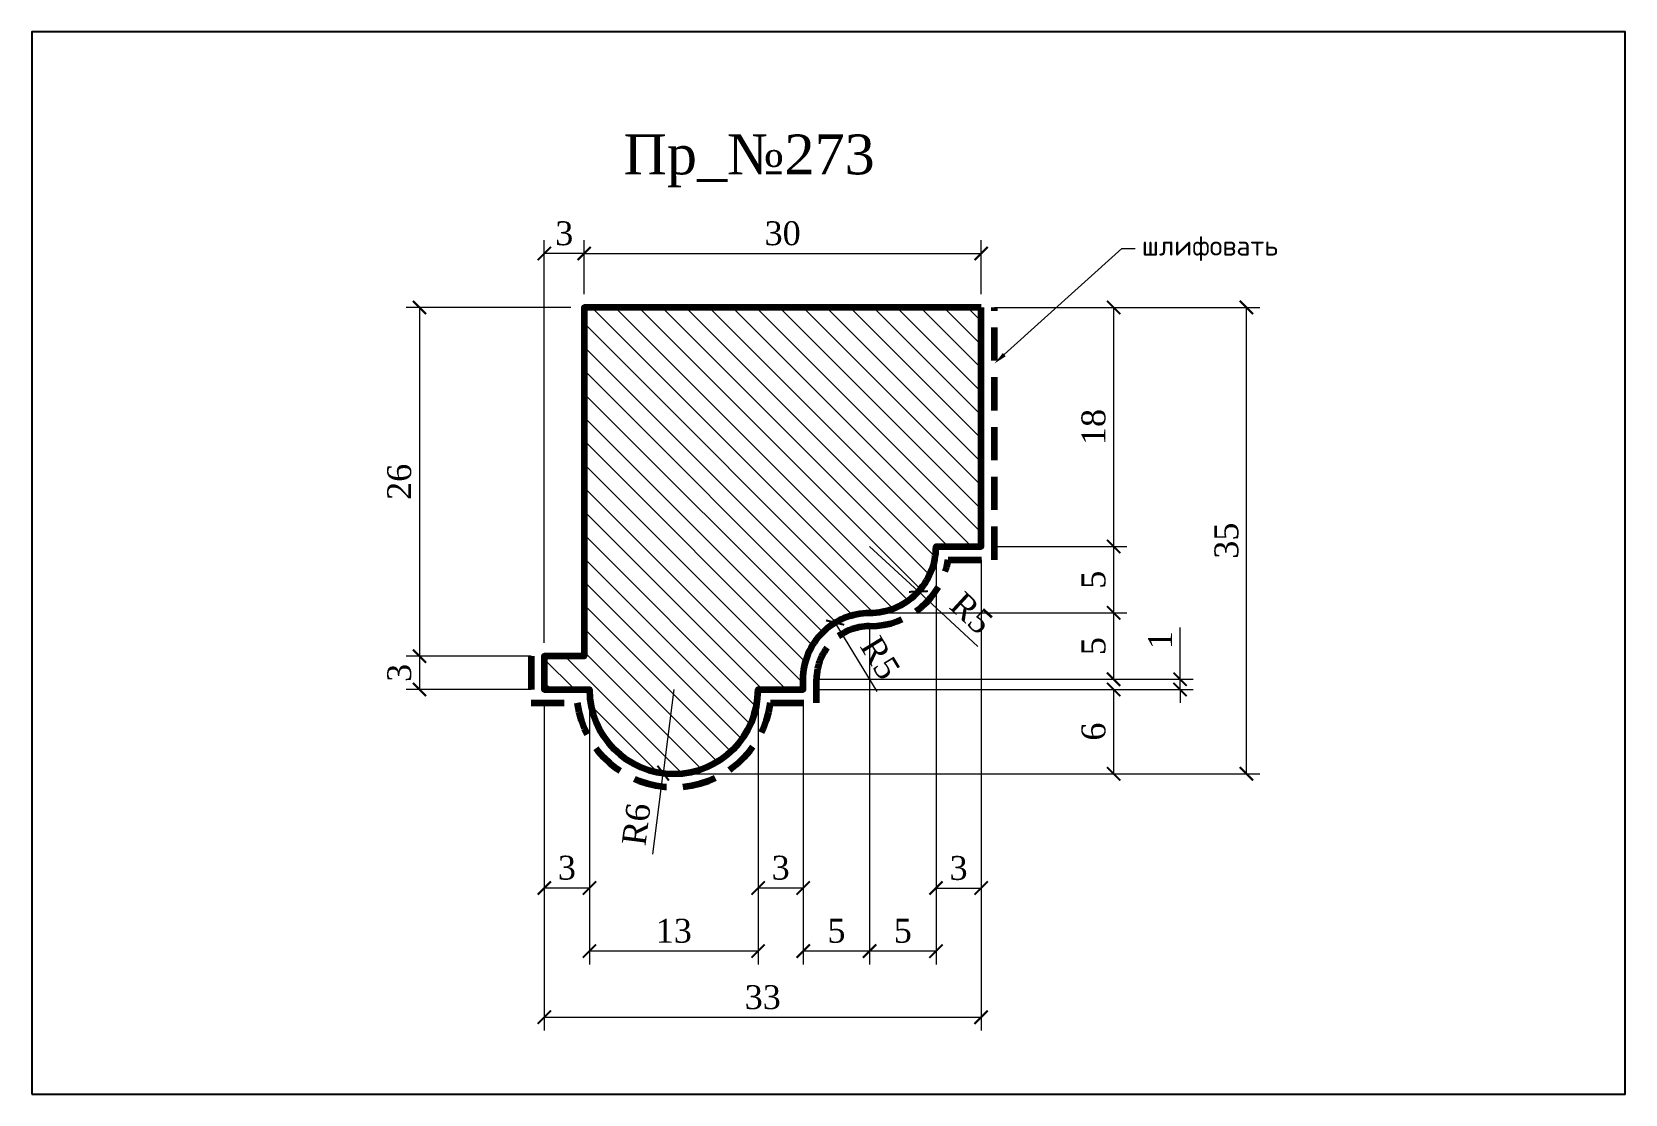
# Model space of a CAD drawing. Header units: millimetres. Extents: x 308292 to 308412, y -94168 to -94088.
import ezdxf
from ezdxf import colors
from ezdxf.entities.mleader import LeaderData, LeaderLine
from ezdxf.math import Vec2, Vec3

# ---------------------------------------------------------------- set-up
doc = ezdxf.new("R2010")
doc.units = ezdxf.units.MM
doc.header["$MEASUREMENT"] = 0
doc.linetypes.add('HIDDEN', pattern=[0.375, 0.25, -0.125])
doc.layers.add('Outside panel', color=7, linetype='Continuous', lineweight=18, true_color=0x7f5e57)
doc.layers.add('линия 50', color=1, linetype='Continuous', lineweight=140)
doc.layers.add('служебный слой РАЗМЕРЫ', color=7, linetype='Continuous', lineweight=9)
doc.layers.add('размеры в модели', color=7, linetype='Continuous')
doc.styles.add('ELECT', font='times.ttf')
doc.styles.get("Standard").update_dxf_attribs({"font": 'times.ttf'})
doc.styles.add('ЕСКД профили текст', font='isocpeur.ttf')
doc.dimstyles.new('M_1', dxfattribs={"dimtxt": 1.8, "dimasz": 1, "dimexe": 1, "dimexo": 1, "dimgap": 0.6, "dimtad": 1, "dimdec": 0, "dimdsep": 46, "dimtxsty": 'Standard', "dimblk": 'ARCHTICK', "dimcen": -5, "dimclrd": 7, "dimclre": 7, "dimclrt": 7, "dimadec": 0, "dimazin": 0, "dimtfac": 1, "dimtdec": 0, "dimtmove": 0, "dimatfit": 3, "dimfxl": 1, "dimtolj": 1, "dimtzin": 0, "dimlwd": 5, "dimlwe": 5, "dimarcsym": 0})

# ---------------------------------------------------------------- blocks, each defined once
blk = doc.blocks.new('_ArchTick')
at = {"color": 0, "linetype": 'ByBlock', "const_width": 0.15}
blk.add_lwpolyline([(-0.5, -0.5), (0.5, 0.5)], dxfattribs=at)
blk = doc.blocks.new('*D2')
at = {"layer": 'Defpoints', "color": 0, "ltscale": 1000, "transparency": 16777216}
for p in [(308330.2, -94137.42, -6217.22), (308333.6, -94137.42, -6217.22), (308330.2, -94152.37)]:
    blk.add_point(p, dxfattribs=at)
at = {"layer": 'размеры в модели', "color": 7, "lineweight": 5, "ltscale": 1000, "transparency": 16777216}
for p, q in [((308330.2, -94138.42), (308330.2, -94153.37)), ((308333.6, -94138.42), (308333.6, -94153.37)), ((308333.6, -94152.37), (308330.2, -94152.37))]:
    blk.add_line(p, q, dxfattribs=at)
at = {"layer": 'размеры в модели', "color": 7, "lineweight": 5, "ltscale": 1000, "transparency": 16777216, "rotation": 180}
blk.add_blockref('_ArchTick', (308330.2, -94152.37), dxfattribs=at)
at = {"layer": 'размеры в модели', "color": 7, "lineweight": 5, "ltscale": 1000, "transparency": 16777216}
blk.add_blockref('_ArchTick', (308333.6, -94152.37), dxfattribs=at)
at = {"layer": 'размеры в модели', "color": 7, "ltscale": 1000, "transparency": 16777216, "insert": (308331.9, -94150.85), "char_height": 1.8, "attachment_point": 5}
blk.add_mtext('\\A1;3', dxfattribs=at)
blk = doc.blocks.new('*D11')
at = {"layer": 'Defpoints', "color": 0, "ltscale": 1000, "transparency": 16777216}
for p in [(308354.7, -94126.65, -6217.22), (308358.38, -94130.04, -6217.22)]:
    blk.add_point(p, dxfattribs=at)
at = {"layer": 'размеры в модели', "color": 7, "lineweight": 5, "ltscale": 1000, "transparency": 16777216}
for p in [(308354.7, -94126.65), (308362.84, -94134.17)]:
    blk.add_line(p, (308358.38, -94130.04), dxfattribs=at)
at = {"layer": 'размеры в модели', "color": 7, "lineweight": 5, "ltscale": 1000, "transparency": 16777216, "rotation": 137.270365475445}
blk.add_blockref('_ArchTick', (308358.38, -94130.04), dxfattribs=at)
at = {"layer": 'размеры в модели', "color": 7, "ltscale": 1000, "transparency": 16777216, "insert": (308362.37, -94131.67), "char_height": 1.8, "attachment_point": 5, "rotation": 317.2704}
blk.add_mtext('\\A1;R5', dxfattribs=at)
blk = doc.blocks.new('*D3')
at = {"layer": 'Defpoints', "color": 0, "ltscale": 1000, "transparency": 16777216}
for p in [(308352.1, -94132.38, -6217.22), (308354.7, -94136.65, -6217.22)]:
    blk.add_point(p, dxfattribs=at)
at = {"layer": 'размеры в модели', "color": 7, "lineweight": 5, "ltscale": 1000, "transparency": 16777216}
blk.add_line((308355.27, -94137.57), (308352.1, -94132.38), dxfattribs=at)
at = {"layer": 'размеры в модели', "color": 7, "lineweight": 5, "ltscale": 1000, "transparency": 16777216, "rotation": 121.3924574191592}
blk.add_blockref('_ArchTick', (308352.1, -94132.38), dxfattribs=at)
at = {"layer": 'размеры в модели', "color": 7, "ltscale": 1000, "transparency": 16777216, "insert": (308355.5, -94135.04), "char_height": 1.8, "attachment_point": 5, "rotation": 301.3925}
blk.add_mtext('\\A1;R5', dxfattribs=at)
blk = doc.blocks.new('*D4')
at = {"layer": 'Defpoints', "color": 0, "ltscale": 1000, "transparency": 16777216}
for p in [(308339.95, -94137.42, -6217.22), (308339.15, -94143.72, -6217.22)]:
    blk.add_point(p, dxfattribs=at)
at = {"layer": 'размеры в модели', "color": 7, "lineweight": 5, "ltscale": 1000, "transparency": 16777216}
for p in [(308339.95, -94137.42), (308338.38, -94149.82)]:
    blk.add_line(p, (308339.15, -94143.72), dxfattribs=at)
at = {"layer": 'размеры в модели', "color": 7, "lineweight": 5, "ltscale": 1000, "transparency": 16777216, "rotation": 82.75029340331723}
blk.add_blockref('_ArchTick', (308339.15, -94143.72), dxfattribs=at)
at = {"layer": 'размеры в модели', "color": 7, "ltscale": 1000, "transparency": 16777216, "insert": (308337.13, -94147.57), "char_height": 1.8, "attachment_point": 5, "rotation": 82.7503}
blk.add_mtext('\\A1;R6', dxfattribs=at)
blk = doc.blocks.new('*D18')
at = {"layer": 'Defpoints', "color": 0, "ltscale": 1000, "transparency": 16777216}
for p in [(308330.2, -94104.58), (308333.2, -94108.65, -6217.22), (308330.2, -94134.91)]:
    blk.add_point(p, dxfattribs=at)
at = {"layer": 'размеры в модели', "color": 7, "lineweight": 5, "ltscale": 1000, "transparency": 16777216}
for p, q in [((308330.2, -94133.91), (308330.2, -94103.58)), ((308333.2, -94107.65), (308333.2, -94103.58)), ((308333.2, -94104.58), (308330.2, -94104.58))]:
    blk.add_line(p, q, dxfattribs=at)
at = {"layer": 'размеры в модели', "color": 7, "lineweight": 5, "ltscale": 1000, "transparency": 16777216, "rotation": 180}
blk.add_blockref('_ArchTick', (308330.2, -94104.58), dxfattribs=at)
at = {"layer": 'размеры в модели', "color": 7, "lineweight": 5, "ltscale": 1000, "transparency": 16777216}
blk.add_blockref('_ArchTick', (308333.2, -94104.58), dxfattribs=at)
at = {"layer": 'размеры в модели', "color": 7, "ltscale": 1000, "transparency": 16777216, "insert": (308331.7, -94103.07), "char_height": 1.8, "attachment_point": 5}
blk.add_mtext('\\A1;3', dxfattribs=at)
blk = doc.blocks.new('*D19')
at = {"layer": 'Defpoints', "color": 0, "ltscale": 1000, "transparency": 16777216}
for p in [(308363.1, -94104.58), (308333.2, -94108.65, -6217.22), (308363.1, -94108.65, -6217.22)]:
    blk.add_point(p, dxfattribs=at)
at = {"layer": 'размеры в модели', "color": 7, "lineweight": 5, "ltscale": 1000, "transparency": 16777216}
for p, q in [((308333.2, -94107.65), (308333.2, -94103.58)), ((308363.1, -94107.65), (308363.1, -94103.58)), ((308333.2, -94104.58), (308363.1, -94104.58))]:
    blk.add_line(p, q, dxfattribs=at)
at = {"layer": 'размеры в модели', "color": 7, "lineweight": 5, "ltscale": 1000, "transparency": 16777216, "rotation": 180}
blk.add_blockref('_ArchTick', (308333.2, -94104.58), dxfattribs=at)
at = {"layer": 'размеры в модели', "color": 7, "lineweight": 5, "ltscale": 1000, "transparency": 16777216}
blk.add_blockref('_ArchTick', (308363.1, -94104.58), dxfattribs=at)
at = {"layer": 'размеры в модели', "color": 7, "ltscale": 1000, "transparency": 16777216, "insert": (308348.15, -94103.07), "char_height": 1.8, "attachment_point": 5}
blk.add_mtext('\\A1;30', dxfattribs=at)
blk = doc.blocks.new('*D21')
at = {"layer": 'Defpoints', "color": 0, "ltscale": 1000, "transparency": 16777216}
for p in [(308330.2, -94134.91), (308320.8, -94137.42), (308330.2, -94137.42)]:
    blk.add_point(p, dxfattribs=at)
at = {"layer": 'размеры в модели', "color": 7, "lineweight": 5, "ltscale": 1000, "transparency": 16777216}
for p, q in [((308329.2, -94134.91), (308319.8, -94134.91)), ((308320.8, -94134.91), (308320.8, -94137.42)), ((308329.2, -94137.42), (308319.8, -94137.42))]:
    blk.add_line(p, q, dxfattribs=at)
for p, rotation in [((308320.8, -94134.91), 90), ((308320.8, -94137.42), 270)]:
    blk.add_blockref('_ArchTick', p, dxfattribs=dict(at, rotation=rotation))
at = {"layer": 'размеры в модели', "color": 7, "ltscale": 1000, "transparency": 16777216, "insert": (308319.28, -94136.17), "char_height": 1.8, "attachment_point": 5, "rotation": 90}
blk.add_mtext('\\A1;3', dxfattribs=at)
blk = doc.blocks.new('*D20')
at = {"layer": 'Defpoints', "color": 0, "ltscale": 1000, "transparency": 16777216}
for p in [(308333.2, -94108.65, -6217.22), (308320.8, -94134.91), (308330.2, -94134.91, -6217.22)]:
    blk.add_point(p, dxfattribs=at)
at = {"layer": 'размеры в модели', "color": 7, "lineweight": 5, "ltscale": 1000, "transparency": 16777216}
for p, q in [((308332.2, -94108.65), (308319.8, -94108.65)), ((308320.8, -94108.65), (308320.8, -94134.91)), ((308329.2, -94134.91), (308319.8, -94134.91))]:
    blk.add_line(p, q, dxfattribs=at)
for p, rotation in [((308320.8, -94108.65), 90), ((308320.8, -94134.91), 270)]:
    blk.add_blockref('_ArchTick', p, dxfattribs=dict(at, rotation=rotation))
at = {"layer": 'размеры в модели', "color": 7, "ltscale": 1000, "transparency": 16777216, "insert": (308319.28, -94121.78), "char_height": 1.8, "attachment_point": 5, "rotation": 90}
blk.add_mtext('\\A1;26', dxfattribs=at)
blk = doc.blocks.new('*D6')
at = {"layer": 'Defpoints', "color": 0, "ltscale": 1000, "transparency": 16777216}
for p in [(308333.6, -94137.42, -6217.22), (308346.3, -94137.42, -6217.22), (308333.6, -94157.12)]:
    blk.add_point(p, dxfattribs=at)
at = {"layer": 'размеры в модели', "color": 7, "lineweight": 5, "ltscale": 1000, "transparency": 16777216}
for p, q in [((308333.6, -94138.42), (308333.6, -94158.12)), ((308346.3, -94138.42), (308346.3, -94158.12)), ((308346.3, -94157.12), (308333.6, -94157.12))]:
    blk.add_line(p, q, dxfattribs=at)
at = {"layer": 'размеры в модели', "color": 7, "lineweight": 5, "ltscale": 1000, "transparency": 16777216, "rotation": 180}
blk.add_blockref('_ArchTick', (308333.6, -94157.12), dxfattribs=at)
at = {"layer": 'размеры в модели', "color": 7, "lineweight": 5, "ltscale": 1000, "transparency": 16777216}
blk.add_blockref('_ArchTick', (308346.3, -94157.12), dxfattribs=at)
at = {"layer": 'размеры в модели', "color": 7, "ltscale": 1000, "transparency": 16777216, "insert": (308339.95, -94155.6), "char_height": 1.8, "attachment_point": 5}
blk.add_mtext('\\A1;13', dxfattribs=at)
blk = doc.blocks.new('*D7')
at = {"layer": 'Defpoints', "color": 0, "ltscale": 1000, "transparency": 16777216}
for p in [(308346.3, -94137.42, -6217.22), (308349.7, -94137.42, -6217.22), (308346.3, -94152.37)]:
    blk.add_point(p, dxfattribs=at)
at = {"layer": 'размеры в модели', "color": 7, "lineweight": 5, "ltscale": 1000, "transparency": 16777216}
for p, q in [((308346.3, -94138.42), (308346.3, -94153.37)), ((308349.7, -94138.42), (308349.7, -94153.37)), ((308349.7, -94152.37), (308346.3, -94152.37))]:
    blk.add_line(p, q, dxfattribs=at)
at = {"layer": 'размеры в модели', "color": 7, "lineweight": 5, "ltscale": 1000, "transparency": 16777216, "rotation": 180}
blk.add_blockref('_ArchTick', (308346.3, -94152.37), dxfattribs=at)
at = {"layer": 'размеры в модели', "color": 7, "lineweight": 5, "ltscale": 1000, "transparency": 16777216}
blk.add_blockref('_ArchTick', (308349.7, -94152.37), dxfattribs=at)
at = {"layer": 'размеры в модели', "color": 7, "ltscale": 1000, "transparency": 16777216, "insert": (308348, -94150.85), "char_height": 1.8, "attachment_point": 5}
blk.add_mtext('\\A1;3', dxfattribs=at)
blk = doc.blocks.new('*D8')
at = {"layer": 'Defpoints', "color": 0, "ltscale": 1000, "transparency": 16777216}
for p in [(308354.7, -94131.65, -6217.22), (308349.7, -94137.42, -6217.22), (308349.7, -94157.12)]:
    blk.add_point(p, dxfattribs=at)
at = {"layer": 'размеры в модели', "color": 7, "lineweight": 5, "ltscale": 1000, "transparency": 16777216}
for p, q in [((308354.7, -94132.65), (308354.7, -94158.12)), ((308349.7, -94138.42), (308349.7, -94158.12)), ((308354.7, -94157.12), (308349.7, -94157.12))]:
    blk.add_line(p, q, dxfattribs=at)
at = {"layer": 'размеры в модели', "color": 7, "lineweight": 5, "ltscale": 1000, "transparency": 16777216, "rotation": 180}
blk.add_blockref('_ArchTick', (308349.7, -94157.12), dxfattribs=at)
at = {"layer": 'размеры в модели', "color": 7, "lineweight": 5, "ltscale": 1000, "transparency": 16777216}
blk.add_blockref('_ArchTick', (308354.7, -94157.12), dxfattribs=at)
at = {"layer": 'размеры в модели', "color": 7, "ltscale": 1000, "transparency": 16777216, "insert": (308352.2, -94155.6), "char_height": 1.8, "attachment_point": 5}
blk.add_mtext('\\A1;5', dxfattribs=at)
blk = doc.blocks.new('*D9')
at = {"layer": 'Defpoints', "color": 0, "ltscale": 1000, "transparency": 16777216}
for p in [(308359.7, -94126.65, -6217.22), (308354.7, -94131.65, -6217.22), (308354.7, -94157.12)]:
    blk.add_point(p, dxfattribs=at)
at = {"layer": 'размеры в модели', "color": 7, "lineweight": 5, "ltscale": 1000, "transparency": 16777216}
for p, q in [((308359.7, -94127.65), (308359.7, -94158.12)), ((308354.7, -94132.65), (308354.7, -94158.12)), ((308359.7, -94157.12), (308354.7, -94157.12))]:
    blk.add_line(p, q, dxfattribs=at)
at = {"layer": 'размеры в модели', "color": 7, "lineweight": 5, "ltscale": 1000, "transparency": 16777216, "rotation": 180}
blk.add_blockref('_ArchTick', (308354.7, -94157.12), dxfattribs=at)
at = {"layer": 'размеры в модели', "color": 7, "lineweight": 5, "ltscale": 1000, "transparency": 16777216}
blk.add_blockref('_ArchTick', (308359.7, -94157.12), dxfattribs=at)
at = {"layer": 'размеры в модели', "color": 7, "ltscale": 1000, "transparency": 16777216, "insert": (308357.2, -94155.6), "char_height": 1.8, "attachment_point": 5}
blk.add_mtext('\\A1;5', dxfattribs=at)
blk = doc.blocks.new('*D13')
at = {"layer": 'Defpoints', "color": 0, "ltscale": 1000, "transparency": 16777216}
for p in [(308349.7, -94137.42, -6217.22), (308339.95, -94143.77, -6217.22), (308373.08, -94143.77)]:
    blk.add_point(p, dxfattribs=at)
at = {"layer": 'размеры в модели', "color": 7, "lineweight": 5, "ltscale": 1000, "transparency": 16777216}
for p, q in [((308350.7, -94137.42), (308374.08, -94137.42)), ((308373.08, -94137.42), (308373.08, -94143.77)), ((308340.95, -94143.77), (308374.08, -94143.77))]:
    blk.add_line(p, q, dxfattribs=at)
for p, rotation in [((308373.08, -94137.42), 90), ((308373.08, -94143.77), 270)]:
    blk.add_blockref('_ArchTick', p, dxfattribs=dict(at, rotation=rotation))
at = {"layer": 'размеры в модели', "color": 7, "ltscale": 1000, "transparency": 16777216, "insert": (308371.57, -94140.59), "char_height": 1.8, "attachment_point": 5, "rotation": 90}
blk.add_mtext('\\A1;6', dxfattribs=at)
blk = doc.blocks.new('*D14')
at = {"layer": 'Defpoints', "color": 0, "ltscale": 1000, "transparency": 16777216}
for p in [(308349.7, -94136.65, -6217.22), (308349.7, -94137.42, -6217.22), (308378.08, -94136.65)]:
    blk.add_point(p, dxfattribs=at)
at = {"layer": 'размеры в модели', "color": 7, "lineweight": 5, "ltscale": 1000, "transparency": 16777216}
for p, q in [((308378.08, -94136.65), (308378.08, -94132.75)), ((308350.7, -94136.65), (308379.08, -94136.65)), ((308350.7, -94137.42), (308379.08, -94137.42)), ((308378.08, -94137.42), (308378.08, -94136.65)), ((308378.08, -94137.42), (308378.08, -94138.42))]:
    blk.add_line(p, q, dxfattribs=at)
for p, rotation in [((308378.08, -94136.65), 270), ((308378.08, -94137.42), 90)]:
    blk.add_blockref('_ArchTick', p, dxfattribs=dict(at, rotation=rotation))
at = {"layer": 'размеры в модели', "color": 7, "ltscale": 1000, "transparency": 16777216, "insert": (308376.58, -94133.7), "char_height": 1.8, "attachment_point": 5, "rotation": 90}
blk.add_mtext('\\A1;1', dxfattribs=at)
blk = doc.blocks.new('*D15')
at = {"layer": 'Defpoints', "color": 0, "ltscale": 1000, "transparency": 16777216}
for p in [(308354.7, -94131.65, -6217.22), (308349.7, -94136.65, -6217.22), (308373.08, -94136.65)]:
    blk.add_point(p, dxfattribs=at)
at = {"layer": 'размеры в модели', "color": 7, "lineweight": 5, "ltscale": 1000, "transparency": 16777216}
for p, q in [((308355.7, -94131.65), (308374.08, -94131.65)), ((308373.08, -94131.65), (308373.08, -94136.65)), ((308350.7, -94136.65), (308374.08, -94136.65))]:
    blk.add_line(p, q, dxfattribs=at)
for p, rotation in [((308373.08, -94131.65), 90), ((308373.08, -94136.65), 270)]:
    blk.add_blockref('_ArchTick', p, dxfattribs=dict(at, rotation=rotation))
at = {"layer": 'размеры в модели', "color": 7, "ltscale": 1000, "transparency": 16777216, "insert": (308371.57, -94134.15), "char_height": 1.8, "attachment_point": 5, "rotation": 90}
blk.add_mtext('\\A1;5', dxfattribs=at)
blk = doc.blocks.new('*D16')
at = {"layer": 'Defpoints', "color": 0, "ltscale": 1000, "transparency": 16777216}
for p in [(308363.1, -94126.65, -6217.22), (308354.7, -94131.65, -6217.22), (308373.08, -94131.65)]:
    blk.add_point(p, dxfattribs=at)
at = {"layer": 'размеры в модели', "color": 7, "lineweight": 5, "ltscale": 1000, "transparency": 16777216}
for p, q in [((308364.1, -94126.65), (308374.08, -94126.65)), ((308373.08, -94126.65), (308373.08, -94131.65)), ((308355.7, -94131.65), (308374.08, -94131.65))]:
    blk.add_line(p, q, dxfattribs=at)
for p, rotation in [((308373.08, -94126.65), 90), ((308373.08, -94131.65), 270)]:
    blk.add_blockref('_ArchTick', p, dxfattribs=dict(at, rotation=rotation))
at = {"layer": 'размеры в модели', "color": 7, "ltscale": 1000, "transparency": 16777216, "insert": (308371.57, -94129.15), "char_height": 1.8, "attachment_point": 5, "rotation": 90}
blk.add_mtext('\\A1;5', dxfattribs=at)
blk = doc.blocks.new('*D17')
at = {"layer": 'Defpoints', "color": 0, "ltscale": 1000, "transparency": 16777216}
for p in [(308363.1, -94108.65, -6217.22), (308363.1, -94126.65, -6217.22), (308373.08, -94126.65)]:
    blk.add_point(p, dxfattribs=at)
at = {"layer": 'размеры в модели', "color": 7, "lineweight": 5, "ltscale": 1000, "transparency": 16777216}
for p, q in [((308364.1, -94108.65), (308374.08, -94108.65)), ((308373.08, -94108.65), (308373.08, -94126.65)), ((308364.1, -94126.65), (308374.08, -94126.65))]:
    blk.add_line(p, q, dxfattribs=at)
for p, rotation in [((308373.08, -94108.65), 90), ((308373.08, -94126.65), 270)]:
    blk.add_blockref('_ArchTick', p, dxfattribs=dict(at, rotation=rotation))
at = {"layer": 'размеры в модели', "color": 7, "ltscale": 1000, "transparency": 16777216, "insert": (308371.57, -94117.65), "char_height": 1.8, "attachment_point": 5, "rotation": 90}
blk.add_mtext('\\A1;18', dxfattribs=at)

msp = doc.modelspace()

# ---------------------------------------------------------------- hatches: boundary and pattern name
at = {"layer": 'Outside panel', "ltscale": 1000}
h = msp.add_hatch(dxfattribs=at)
h.set_pattern_fill('ANSI31', color=256, scale=10, angle=90)
h.set_pattern_definition([(135, (-1478.4088, 1257.4941), (-0.8838834765, -0.8838834765), [])])
h.paths.add_polyline_path([(308363.1, -94108.65), (308333.2, -94108.65), (308333.2, -94134.91), (308330.2, -94134.91), (308330.2, -94137.42), (308333.6, -94137.42, 1), (308346.3, -94137.42), (308349.7, -94137.42), (308349.7, -94136.65, -0.414214), (308354.7, -94131.65, 0.414214), (308359.7, -94126.65), (308363.1, -94126.65)])

# ---------------------------------------------------------------- linework, layer by layer
at = {"color": 6, "ltscale": 1000}
msp.add_lwpolyline([(308291.6, -94167.89), (308411.6, -94167.89), (308411.6, -94087.89), (308291.6, -94087.89)], close=True, dxfattribs=at)
at = {"layer": 'линия 50', "color": 1, "linetype": 'HIDDEN', "ltscale": 10, "true_color": 0xff0909}
msp.add_lwpolyline([(308329.2, -94134.91), (308329.2, -94138.42), (308332.67, -94138.42, 0.872054), (308347.24, -94138.42), (308350.7, -94138.42), (308350.7, -94136.65, -0.414214), (308354.7, -94132.65, 0.365977), (308360.62, -94127.65), (308364.1, -94127.65), (308364.1, -94108.65)], format="xyb", dxfattribs=at)
at = {"layer": 'линия 50', "color": 7}
msp.add_lwpolyline([(308363.1, -94108.65), (308333.2, -94108.65), (308333.2, -94134.91), (308330.2, -94134.91), (308330.2, -94137.42), (308333.6, -94137.42, 1), (308346.3, -94137.42), (308349.7, -94137.42), (308349.7, -94136.65, -0.414214), (308354.7, -94131.65, 0.414214), (308359.7, -94126.65), (308363.1, -94126.65)], format="xyb", close=True, dxfattribs=at)

# ---------------------------------------------------------------- texts
at = {"color": 7, "ltscale": 1000, "style": 'ELECT'}
msp.add_text('Пр_№273', height=3, dxfattribs=at).set_placement((308336.16, -94098.62, 6217.22))

# ---------------------------------------------------------------- dimensions: what is measured, and where the dimension line sits
at = {"layer": 'размеры в модели', "color": 5, "ltscale": 1000}
for base, p1, p2, picture, middle in [((308330.2, -94104.58, 6217.22), (308333.2, -94108.65), (308330.2, -94134.91, 6217.22), '*D18', (308331.7, -94103.07, 6217.22)), ((308354.7, -94157.12, 6217.22), (308359.7, -94126.65), (308354.7, -94131.65), '*D9', (308357.2, -94155.6, 6217.22)), ((308349.7, -94157.12, 6217.22), (308354.7, -94131.65), (308349.7, -94137.42), '*D8', (308352.2, -94155.6, 6217.22)), ((308333.6, -94157.12, 6217.22), (308346.3, -94137.42), (308333.6, -94137.42), '*D6', (308339.95, -94155.6, 6217.22)), ((308346.3, -94152.37, 6217.22), (308349.7, -94137.42), (308346.3, -94137.42), '*D7', (308348, -94150.85, 6217.22))]:
    dim = msp.add_linear_dim(base=base, p1=p1, p2=p2, dimstyle='M_1', dxfattribs=at)
    dim.commit()
    dim.dimension.update_dxf_attribs({"geometry": picture, "text_midpoint": middle})
for base, p1, p2, angle, picture, middle in [((308363.1, -94104.58, 6217.22), (308333.2, -94108.65), (308363.1, -94108.65), 180, '*D19', (308348.15, -94103.07, 6217.22)), ((308320.8, -94134.91, 6217.22), (308333.2, -94108.65), (308330.2, -94134.91), 270, '*D20', (308319.28, -94121.78, 6217.22)), ((308373.08, -94126.65, 6217.22), (308363.1, -94108.65), (308363.1, -94126.65), 90, '*D17', (308371.57, -94117.65, 6217.22)), ((308373.08, -94131.65, 6217.22), (308363.1, -94126.65), (308354.7, -94131.65), 90, '*D16', (308371.57, -94129.15, 6217.22)), ((308373.08, -94136.65, 6217.22), (308354.7, -94131.65), (308349.7, -94136.65), 90, '*D15', (308371.57, -94134.15, 6217.22)), ((308378.08, -94136.65, 6217.22), (308349.7, -94137.42), (308349.7, -94136.65), 90, '*D14', (308376.58, -94133.7, 6217.22)), ((308320.8, -94137.42, 6217.22), (308330.2, -94134.91, 6217.22), (308330.2, -94137.42, 6217.22), 90, '*D21', (308319.28, -94136.17, 6217.22)), ((308330.2, -94152.37, 6217.22), (308333.6, -94137.42), (308330.2, -94137.42), 180, '*D2', (308331.9, -94150.85, 6217.22)), ((308373.08, -94143.77, 6217.22), (308349.7, -94137.42), (308339.95, -94143.77), 90, '*D13', (308371.57, -94140.59, 6217.22))]:
    dim = msp.add_linear_dim(base=base, p1=p1, p2=p2, angle=angle, dimstyle='M_1', dxfattribs=at)
    dim.commit()
    dim.dimension.update_dxf_attribs({"geometry": picture, "text_midpoint": middle})
msp.add_linear_dim(base=(308383.08, -94108.65, 6217.22), p1=(308339.95, -94143.77), p2=(308363.1, -94108.65, 6217.22), angle=90, dimstyle='M_1', dxfattribs=at).render()
for base, p1 in [((308363.1, -94162.1, 6217.22), (308330.2, -94137.42)), ((308363.1, -94152.37, 6217.22), (308359.7, -94126.65))]:
    msp.add_linear_dim(base=base, p1=p1, p2=(308363.1, -94126.65), dimstyle='M_1', dxfattribs=at).render()
for center, mpoint, picture, middle in [((308354.7, -94126.65), (308358.38, -94130.04), '*D11', (308362.37, -94131.67, 6217.22)), ((308339.95, -94137.42), (308339.15, -94143.72), '*D4', (308337.13, -94147.57, 6217.22))]:
    dim = msp.add_radius_dim(center=center, mpoint=mpoint, dimstyle='M_1', dxfattribs=at)
    dim.commit()
    dim.dimension.update_dxf_attribs({"geometry": picture, "text_midpoint": middle})
dim = msp.add_radius_dim(center=(308354.7, -94136.65), mpoint=(308352.1, -94132.38), dimstyle='M_1', dxfattribs=at)
dim.commit()
dim.dimension.update_dxf_attribs({"geometry": '*D3', "text_midpoint": (308354.2, -94135.83, 6217.22), "dimtype": 132})

# ---------------------------------------------------------------- leaders
at = {"layer": 'служебный слой РАЗМЕРЫ'}
ml = msp.add_multileader_mtext('Standard', dxfattribs=at)
ml.set_content('\\A1;шлифовать', color=256, style='ЕСКД профили текст')
ml.set_leader_properties(color=256, linetype='ByLayer', lineweight=-1)
ml.build(insert=Vec2(0, 0))
ml.multileader.update_dxf_attribs({"dogleg_length": 1, "arrow_head_size": 1})
ctx = ml.context
ctx.base_point, ctx.char_height, ctx.arrow_head_size, ctx.landing_gap_size, ctx.plane_origin = Vec3(308374.7, -94104.21), 1.5, 1, 0.5, Vec3(308388.18, -94078.04)
notes = []
notes.append((ctx, [(1, (1, 1, 0), (308373.7, -94104.21), (1, 0), 1, [(0, [(308364.1, -94112.87)], 0, [])])]))
ctx.mtext.insert, ctx.mtext.flow_direction = Vec3(308375.2, -94103.24), 5
for ctx, leaders in notes:
    for number, flags, end, landing, length, lines in leaders:
        leader = LeaderData()
        leader.index, (leader.has_last_leader_line, leader.has_dogleg_vector, leader.attachment_direction) = number, flags
        leader.last_leader_point, leader.dogleg_vector, leader.dogleg_length = Vec3(end), Vec3(landing), length
        for number, points, colour, breaks in lines:
            line = LeaderLine()
            line.index, line.vertices, line.color, line.breaks = number, Vec3.list(points), colors.encode_raw_color(colour), breaks
            leader.lines.append(line)
        ctx.leaders.append(leader)

doc.saveas('drawing.dxf')
